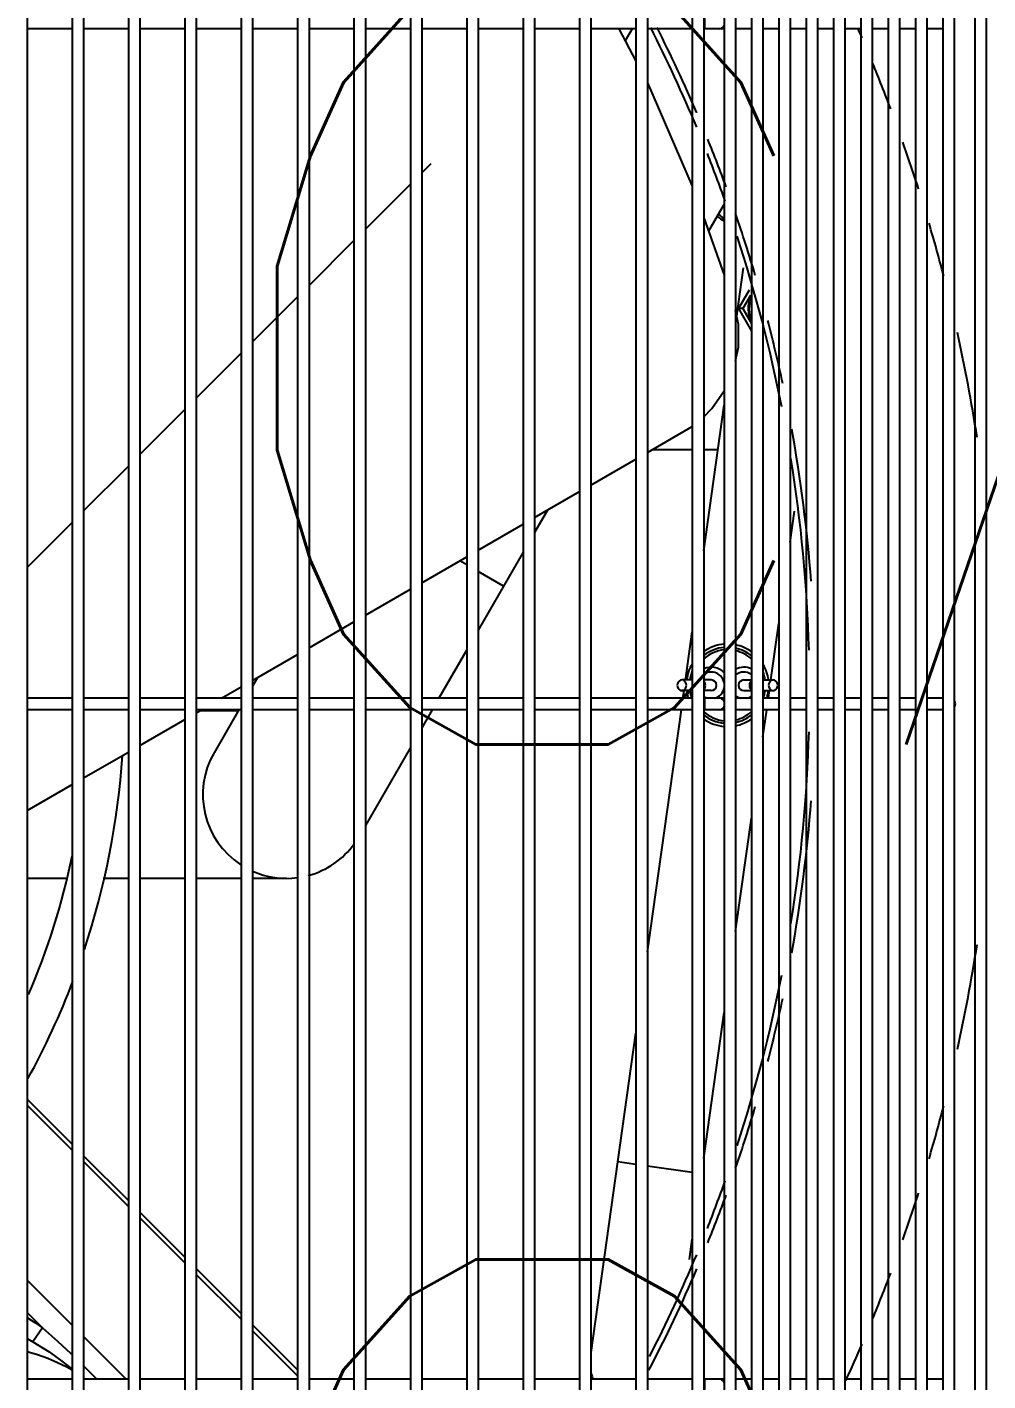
# Model space of a CAD drawing. Header units: metres. Extents: x -367 to 374, y -238 to 224.
# Drawn here: x 239.4273 to 239.6798, y 217.4612 to 217.8171 of the extents above; entities that cross this region are included whole.
import ezdxf
from ezdxf.enums import TextEntityAlignment as Align

# ---------------------------------------------------------------- set-up
doc = ezdxf.new("R2010")
doc.units = ezdxf.units.M
for name, color, linetype in [('ELE-ALIMENTADORES', 160, 'Continuous'), ('LA_BAU_BASES GERAIS_R00$0$ARQ-XREF-ATT', 8, 'Continuous'), ('LA_BAU_BASES GERAIS_R00$0$BASE', 253, 'Continuous'), ('LA_BAU_BASES GERAIS_R00$0$dutos', 31, 'Continuous')]:
    doc.layers.add(name, color=color, linetype=linetype)
doc.styles.add('LA_BAU_BASES GERAIS_R00$0$R60-125-RS', font='romans.shx', dxfattribs={"height": 0.19})
doc.styles.add('LA_BAU_BASES GERAIS_R00$0$R80-100-RS', font='romans.shx', dxfattribs={"height": 0.203})

# ---------------------------------------------------------------- blocks, each defined once
blk = doc.blocks.new('LA_BAU_BASES GERAIS_R00$0$A$C5BA41825')
at = {"layer": 'LA_BAU_BASES GERAIS_R00$0$dutos', "color": 251}
for p, q in [((-27.32269130550925, 40.12119266126558), (-27.32269130550925, 39.27525855573538)), ((-27.31087130550925, 40.12119266126558), (-27.31087130550925, 39.27525855573538)), ((-27.30787130550925, 40.12119266126558), (-27.30787130550925, 39.27525855573538)), ((-27.29605130550925, 40.12119266126558), (-27.29605130550925, 39.27525855573538)), ((-27.29305130550925, 40.12119266126558), (-27.29305130550925, 39.27525855573538)), ((-27.28123130550925, 40.12119266126558), (-27.28123130550925, 39.27525855573538)), ((-27.27823130550925, 40.12119266126558), (-27.27823130550925, 39.27525855573538)), ((-27.26641130550925, 40.12119266126558), (-27.26641130550925, 39.27525855573538)), ((-27.26341130550925, 40.12119266126558), (-27.26341130550925, 39.27525855573538)), ((-27.25159130550925, 40.12119266126558), (-27.25159130550925, 39.27525855573538)), ((-27.24859130550925, 40.12119266126558), (-27.24859130550925, 39.27525855573538)), ((-27.23677130550925, 40.12119266126558), (-27.23677130550925, 39.27525855573538)), ((-27.23377130550925, 40.12119266126558), (-27.23377130550925, 39.27525855573538)), ((-27.22195130550925, 40.12119266126558), (-27.22195130550925, 39.27525855573538)), ((-27.21895130550925, 40.12119266126558), (-27.21895130550925, 39.27525855573538)), ((-27.20713130550925, 40.12119266126558), (-27.20713130550925, 39.27525855573538)), ((-27.20413130550925, 40.12119266126558), (-27.20413130550925, 39.27525855573538)), ((-27.19231130550925, 40.12119266126558), (-27.19231130550925, 39.27525855573538)), ((-27.18931130550925, 40.12119266126558), (-27.18931130550925, 39.27525855573538)), ((-27.17749130550925, 40.12119266126558), (-27.17749130550925, 39.27525855573538)), ((-27.17449130550925, 40.12119266126558), (-27.17449130550925, 39.27525855573538)), ((-27.16267130550925, 40.12119266126558), (-27.16267130550925, 39.27525855573538)), ((-27.15967130550925, 40.12119266126558), (-27.15967130550925, 39.27525855573538)), ((-27.14785130550925, 40.12119266126558), (-27.14785130550925, 39.27525855573538)), ((-27.14485130550925, 40.12119266126558), (-27.14485130550925, 39.27525855573538)), ((-27.07353130550889, 39.29539126036627), (-27.07353130550889, 40.10328187787172)), ((-27.07053130550889, 39.29539126036627), (-27.07053130550889, 40.10328187787172)), ((-27.13947165770561, 40.05915567005286), (-27.13947165770561, 39.33915567005283)), ((-27.13647165770561, 40.05915567005286), (-27.13647165770561, 39.33915567005283)), ((-27.13228677913362, 40.05915567005286), (-27.13228677913362, 39.33915567005283)), ((-27.12928677913361, 40.05915567005286), (-27.12928677913361, 39.33915567005283)), ((-27.12510190056161, 40.05915567005286), (-27.12510190056161, 39.33915567005283)), ((-27.12210190056161, 40.05915567005286), (-27.12210190056161, 39.33915567005283)), ((-27.11791702198961, 40.05915567005286), (-27.11791702198961, 39.33915567005283)), ((-27.11491702198961, 40.05915567005286), (-27.11491702198961, 39.33915567005283)), ((-27.11073214341761, 40.05915567005286), (-27.11073214341761, 39.33915567005283)), ((-27.10773214341761, 40.05915567005286), (-27.10773214341761, 39.33915567005283)), ((-27.10354726484561, 40.05915567005286), (-27.10354726484561, 39.33915567005283)), ((-27.10054726484561, 40.05915567005286), (-27.10054726484561, 39.33915567005283)), ((-27.09636238627361, 40.05915567005286), (-27.09636238627361, 39.33915567005283)), ((-27.09336238627361, 40.05915567005286), (-27.09336238627361, 39.33915567005283)), ((-27.08917750770161, 40.05915567005286), (-27.08917750770161, 39.33915567005283)), ((-27.08617750770161, 40.05915567005286), (-27.08617750770161, 39.33915567005283)), ((-27.08199262912962, 40.05915567005286), (-27.08199262912962, 39.33915567005283)), ((-27.07899262912962, 40.05915567005286), (-27.07899262912962, 39.33915567005283)), ((-27.31087130550925, 39.87665567005251), (-27.32269130550925, 39.87665567005251)), ((-27.29605130550925, 39.87665567005251), (-27.30787130550925, 39.87665567005251)), ((-27.28123130550925, 39.87665567005251), (-27.29305130550925, 39.87665567005251)), ((-27.26641130550925, 39.87665567005251), (-27.27823130550925, 39.87665567005251)), ((-27.25159130550925, 39.87665567005251), (-27.26341130550925, 39.87665567005251)), ((-27.23677130550925, 39.87665567005251), (-27.24859130550925, 39.87665567005251)), ((-27.22195130550925, 39.87665567005251), (-27.23377130550925, 39.87665567005251)), ((-27.20713130550925, 39.87665567005251), (-27.21895130550925, 39.87665567005251)), ((-27.19231130550925, 39.87665567005251), (-27.20413130550925, 39.87665567005251)), ((-27.17749130550925, 39.87665567005251), (-27.18931130550925, 39.87665567005251)), ((-27.16267130550925, 39.87665567005251), (-27.17449130550925, 39.87665567005251)), ((-27.1671597279987, 39.87665567005251), (-27.16267130550925, 39.86812506035938)), ((-27.16365888059725, 39.87665567005251), (-27.16549051234635, 39.87348319080161)), ((-27.14785130550925, 39.87665567005251), (-27.15967130550925, 39.87665567005251)), ((-27.13947165770561, 39.87665567005251), (-27.14485130550925, 39.87665567005251)), ((-27.14453130550961, 39.87665567005251), (-27.14453130550961, 39.87965567005244)), ((-27.13228677913362, 39.87665567005251), (-27.13647165770561, 39.87665567005251)), ((-27.12510190056161, 39.87665567005251), (-27.12928677913361, 39.87665567005251)), ((-27.11791702198961, 39.87665567005251), (-27.12210190056161, 39.87665567005251)), ((-27.11073214341761, 39.87665567005251), (-27.11491702198961, 39.87665567005251)), ((-27.10354726484561, 39.87665567005251), (-27.10773214341761, 39.87665567005251)), ((-27.09636238627361, 39.87665567005251), (-27.10054726484561, 39.87665567005251)), ((-27.08917750770161, 39.87665567005251), (-27.09336238627361, 39.87665567005251)), ((-27.08199262912962, 39.87665567005251), (-27.08617750770161, 39.87665567005251)), ((-27.15967130550925, 39.86242252056809), (-27.14785130550925, 39.83525629095755)), ((-27.21895130550925, 39.83880667312849), (-27.21648753335071, 39.84127044528702)), ((-27.23377130550925, 39.8239866731285), (-27.22195130550925, 39.83580667312845)), ((-27.13947165770561, 39.83054916899391), (-27.14358486158125, 39.82342489089865)), ((-27.14485130550925, 39.82698392282555), (-27.13947165770561, 39.81186573411765)), ((-27.24859130550925, 39.80916667312852), (-27.23677130550925, 39.82098667312846)), ((-27.13617607541288, 39.80116699616553), (-27.13440025979725, 39.81380258082379)), ((-27.26341130550925, 39.79434667312853), (-27.25159130550925, 39.80616667312847)), ((-27.13290679719434, 39.80790516413072), (-27.13568656520889, 39.80309046469688)), ((-27.13255473856416, 39.80651494756739), (-27.13453186466997, 39.80309046469688)), ((-27.13453186466997, 39.80309046469688), (-27.13568656520889, 39.80309046469688)), ((-27.13568656520889, 39.80309046469688), (-27.13228677913362, 39.79720186248051)), ((-27.13453186466997, 39.80309046469688), (-27.13228677913362, 39.79920186248012)), ((-27.27823130550925, 39.77952667312854), (-27.26641130550925, 39.79134667312849)), ((-27.14485130550925, 39.73943952659943), (-27.13947165770561, 39.77771770969798)), ((-27.29305130550925, 39.76470667312844), (-27.28123130550925, 39.7765266731285)), ((-27.15967130550925, 39.76526716369472), (-27.14785130550925, 39.77209144387689)), ((-27.17449130550925, 39.75671083270527), (-27.16267130550925, 39.76353511288744)), ((-27.14785130550925, 39.76598409960263), (-27.15842953608925, 39.76598409960263)), ((-27.14112070906307, 39.76598409960263), (-27.14485130550925, 39.76598409960263)), ((-27.30787130550925, 39.74988667312846), (-27.29605130550925, 39.76170667312851)), ((-27.18931130550925, 39.74815450171582), (-27.17749130550925, 39.75497878189799)), ((-27.18590770880343, 39.75011956918956), (-27.18931130550925, 39.74422436676707)), ((-27.12210190056161, 39.7416526647736), (-27.12094961622488, 39.74985159385687)), ((-27.32269130550925, 39.73506667312847), (-27.31087130550925, 39.74688667312853)), ((-27.20413130550925, 39.73959817072637), (-27.19231130550925, 39.74642245090854)), ((-27.21895130550925, 39.73104183973692), (-27.20713130550925, 39.73786611991909)), ((-27.19231130550925, 39.7390282143441), (-27.20413130550925, 39.71855537379872)), ((-27.20713130550925, 39.73573607224637), (-27.20897598090489, 39.73680109608267)), ((-27.19744184485361, 39.73014185952923), (-27.20411890071761, 39.73399685952927)), ((-27.23377130550925, 39.72248550874735), (-27.22195130550925, 39.72930978892964)), ((-27.24859130550925, 39.7139291777579), (-27.23677130550925, 39.72075345794019)), ((-27.12717701831179, 39.70554132559687), (-27.12510190056161, 39.72030655560707)), ((-27.14964483999979, 39.70533175642299), (-27.14785130550925, 39.7180934174329)), ((-27.20713130550925, 39.71335922137575), (-27.21446570428525, 39.70065567005281)), ((-27.26341130550925, 39.70537284676846), (-27.25159130550925, 39.71219712695063)), ((-27.26211794433652, 39.70611956918992), (-27.26341130550925, 39.70387940192666)), ((-27.27158169524998, 39.70065567005281), (-27.26641130550925, 39.70364079596118)), ((-27.14785130550925, 39.70546365782343), (-27.15058336722925, 39.70546365782343)), ((-27.14785130550925, 39.702663657823), (-27.15058336722925, 39.702663657823)), ((-27.15030202108088, 39.70065567005281), (-27.15003073229834, 39.70258599004853)), ((-27.14290387530489, 39.70546365782343), (-27.14485130550925, 39.70546365782343)), ((-27.14290387530489, 39.702663657823), (-27.14485130550925, 39.702663657823)), ((-27.13430387530525, 39.70546365782343), (-27.13228677913362, 39.70546365782343)), ((-27.13430387530525, 39.702663657823), (-27.13228677913362, 39.702663657823)), ((-27.12928677913361, 39.70546365782343), (-27.12662438338089, 39.70546365782343)), ((-27.12928677913361, 39.702663657823), (-27.12662438338089, 39.702663657823)), ((-27.1278636524198, 39.70065567005281), (-27.12756291061034, 39.70279555922343)), ((-27.31087130550925, 39.70065567005281), (-27.32269130550925, 39.70065567005281)), ((-27.29605130550925, 39.70065567005281), (-27.30787130550925, 39.70065567005281)), ((-27.28123130550925, 39.70065567005281), (-27.29305130550925, 39.70065567005281)), ((-27.26641130550925, 39.70065567005281), (-27.27823130550925, 39.70065567005281)), ((-27.25159130550925, 39.70065567005281), (-27.26341130550925, 39.70065567005281)), ((-27.23677130550925, 39.70065567005281), (-27.24859130550925, 39.70065567005281)), ((-27.22195130550925, 39.70065567005281), (-27.23377130550925, 39.70065567005281)), ((-27.20713130550925, 39.70065567005281), (-27.21895130550925, 39.70065567005281)), ((-27.19231130550925, 39.70065567005281), (-27.20413130550925, 39.70065567005281)), ((-27.17749130550925, 39.70065567005281), (-27.18931130550925, 39.70065567005281)), ((-27.16267130550925, 39.70065567005281), (-27.17449130550925, 39.70065567005281)), ((-27.14785130550925, 39.70065567005281), (-27.15967130550925, 39.70065567005281)), ((-27.13947165770561, 39.70065567005281), (-27.14485130550925, 39.70065567005281)), ((-27.14453130550961, 39.69765567005288), (-27.14453130550961, 39.70065567005281)), ((-27.13228677913362, 39.70065567005281), (-27.13647165770561, 39.70065567005281)), ((-27.12510190056161, 39.70065567005281), (-27.12928677913361, 39.70065567005281)), ((-27.11791702198961, 39.70065567005281), (-27.12210190056161, 39.70065567005281)), ((-27.11073214341761, 39.70065567005281), (-27.11491702198961, 39.70065567005281)), ((-27.10354726484561, 39.70065567005281), (-27.10773214341761, 39.70065567005281)), ((-27.09636238627361, 39.70065567005281), (-27.10054726484561, 39.70065567005281)), ((-27.08917750770161, 39.70065567005281), (-27.09336238627361, 39.70065567005281)), ((-27.08199262912962, 39.70065567005281), (-27.08617750770161, 39.70065567005281)), ((-27.31087130550925, 39.69765567005288), (-27.32269130550925, 39.69765567005288)), ((-27.29605130550925, 39.69765567005288), (-27.30787130550925, 39.69765567005288)), ((-27.28123130550925, 39.69765567005288), (-27.29305130550925, 39.69765567005288)), ((-27.29305130550925, 39.68826018478956), (-27.28123130550925, 39.69508446497173)), ((-27.26641130550925, 39.69765567005288), (-27.27823130550925, 39.69765567005288)), ((-27.27823130550925, 39.69681651577901), (-27.2767778476718, 39.69765567005288)), ((-27.26719610965907, 39.69732392884191), (-27.27735244030525, 39.69732392884191)), ((-27.26700457878162, 39.69765567005288), (-27.27354696262088, 39.68632392884126)), ((-27.25159130550925, 39.69765567005288), (-27.26341130550925, 39.69765567005288)), ((-27.23677130550925, 39.69765567005288), (-27.24859130550925, 39.69765567005288)), ((-27.22195130550925, 39.69765567005288), (-27.23377130550925, 39.69765567005288)), ((-27.20713130550925, 39.69765567005288), (-27.21895130550925, 39.69765567005288)), ((-27.21619775509361, 39.69765567005288), (-27.21895130550925, 39.69288638083037)), ((-27.19231130550925, 39.69765567005288), (-27.20413130550925, 39.69765567005288)), ((-27.17749130550925, 39.69765567005288), (-27.18931130550925, 39.69765567005288)), ((-27.16267130550925, 39.69765567005288), (-27.17449130550925, 39.69765567005288)), ((-27.14785130550925, 39.69765567005288), (-27.15967130550925, 39.69765567005288)), ((-27.15967130550925, 39.63398974731433), (-27.15072364358561, 39.69765567005288)), ((-27.13947165770561, 39.69765567005288), (-27.14485130550925, 39.69765567005288)), ((-27.13228677913362, 39.69765567005288), (-27.13647165770561, 39.69765567005288)), ((-27.12510190056161, 39.69765567005288), (-27.12928677913361, 39.69765567005288)), ((-27.12928677913361, 39.6905295973238), (-27.12828527492452, 39.69765567005288)), ((-27.11791702198961, 39.69765567005288), (-27.12210190056161, 39.69765567005288)), ((-27.11073214341761, 39.69765567005288), (-27.11491702198961, 39.69765567005288)), ((-27.10354726484561, 39.69765567005288), (-27.10773214341761, 39.69765567005288)), ((-27.09636238627361, 39.69765567005288), (-27.10054726484561, 39.69765567005288)), ((-27.08917750770161, 39.69765567005288), (-27.09336238627361, 39.69765567005288)), ((-27.08199262912962, 39.69765567005288), (-27.08617750770161, 39.69765567005288)), ((-27.30787130550925, 39.67970385380011), (-27.29605130550925, 39.68652813398228)), ((-27.22195130550925, 39.68769022840854), (-27.23377130550925, 39.66721738786305)), ((-27.32269130550925, 39.67114752281066), (-27.31087130550925, 39.67797180299283)), ((-27.13647165770561, 39.63940652987287), (-27.13228677913362, 39.66918348815614)), ((-27.31249664354889, 39.65332392884125), (-27.32269130550925, 39.65332392884125)), ((-27.29605130550925, 39.65332392884125), (-27.30265379055216, 39.65332392884125)), ((-27.28123130550925, 39.65332392884125), (-27.29305130550925, 39.65332392884125)), ((-27.26641130550925, 39.65332392884125), (-27.27823130550925, 39.65332392884125)), ((-27.25449440373762, 39.65332392884125), (-27.26341130550925, 39.65332392884125)), ((-27.14485130550925, 39.57978223760665), (-27.13947165770561, 39.61806042070521)), ((-27.1744681298078, 39.52870487170958), (-27.16267130550925, 39.61264363814666)), ((-27.32269130550925, 39.59524040586268), (-27.31087130550925, 39.58342040586263)), ((-27.32269130550925, 39.59369040586193), (-27.31087130550925, 39.58187040586199)), ((-27.30787130550925, 39.5804204058627), (-27.29605130550925, 39.56860040586264)), ((-27.30787130550925, 39.57887040586195), (-27.29605130550925, 39.56705040586201)), ((-27.16741991047143, 39.57885555817575), (-27.16267130550925, 39.57818818527107)), ((-27.15967130550925, 39.57776656276633), (-27.14785130550925, 39.57610537010009)), ((-27.29305130550925, 39.56560040586271), (-27.28123130550925, 39.55378040586265)), ((-27.29305130550925, 39.56405040586196), (-27.28123130550925, 39.55223040586191)), ((-27.14859095703216, 39.55317323439215), (-27.14785130550925, 39.55843612844012)), ((-27.27823130550925, 39.55078040586272), (-27.26641130550925, 39.53896040586267)), ((-27.27823130550925, 39.54923040586198), (-27.26641130550925, 39.53741040586192)), ((-27.32269130550925, 39.54769040586268), (-27.31087130550925, 39.53587040586262)), ((-27.32269130550925, 39.53924040586196), (-27.31862397629398, 39.53517307664777)), ((-27.31862397629398, 39.53517307664777), (-27.32120774885616, 39.53152528947874)), ((-27.26341130550925, 39.53596040586262), (-27.25159130550925, 39.52414040586268)), ((-27.32269130550925, 39.5323511117241), (-27.32120775018489, 39.53152528760234)), ((-27.30787130550925, 39.5328704058627), (-27.2966565696998, 39.52165567005318)), ((-27.26341130550925, 39.53441040586199), (-27.25159130550925, 39.52259040586193)), ((-27.30787130550925, 39.52518921930596), (-27.30433775708125, 39.52165567005318)), ((-27.31087130550925, 39.52165567005318), (-27.32269130550925, 39.52165567005318)), ((-27.29605130550925, 39.52165567005318), (-27.30787130550925, 39.52165567005318)), ((-27.28123130550925, 39.52165567005318), (-27.29305130550925, 39.52165567005318)), ((-27.26641130550925, 39.52165567005318), (-27.27823130550925, 39.52165567005318)), ((-27.25159130550925, 39.52165567005318), (-27.26341130550925, 39.52165567005318)), ((-27.23677130550925, 39.52165567005318), (-27.24859130550925, 39.52165567005318)), ((-27.22195130550925, 39.52165567005318), (-27.23377130550925, 39.52165567005318)), ((-27.20713130550925, 39.52165567005318), (-27.21895130550925, 39.52165567005318)), ((-27.19231130550925, 39.52165567005318), (-27.20413130550925, 39.52165567005318)), ((-27.17749130550925, 39.52165567005318), (-27.18931130550925, 39.52165567005318)), ((-27.16267130550925, 39.52165567005318), (-27.17449130550925, 39.52165567005318)), ((-27.14785130550925, 39.52165567005318), (-27.15967130550925, 39.52165567005318)), ((-27.13947165770561, 39.52165567005318), (-27.14485130550925, 39.52165567005318)), ((-27.14453130550961, 39.51865567005325), (-27.14453130550961, 39.52165567005318)), ((-27.13228677913362, 39.52165567005318), (-27.13647165770561, 39.52165567005318)), ((-27.12510190056161, 39.52165567005318), (-27.12928677913361, 39.52165567005318)), ((-27.11791702198961, 39.52165567005318), (-27.12210190056161, 39.52165567005318)), ((-27.11073214341761, 39.52165567005318), (-27.11491702198961, 39.52165567005318)), ((-27.10354726484561, 39.52165567005318), (-27.10773214341761, 39.52165567005318)), ((-27.09636238627361, 39.52165567005318), (-27.10054726484561, 39.52165567005318)), ((-27.08917750770161, 39.52165567005318), (-27.09336238627361, 39.52165567005318)), ((-27.08199262912962, 39.52165567005318), (-27.08617750770161, 39.52165567005318))]:
    blk.add_line(p, q, dxfattribs=at)
for points in [[(-27.14059551682743, 39.87665567005251), (-27.14019010829725, 39.87672908527793), (-27.13953414351761, 39.87727399217397), (-27.13947165770561, 39.87749387237068)], [(-27.13647165770561, 39.78946077289902), (-27.13573095236343, 39.7929907428769), (-27.1357115268027, 39.79892639005573), (-27.13647165770561, 39.8025926456645)], [(-27.14485130550925, 39.77467986129864), (-27.14267696655434, 39.77679813222812), (-27.13947165770561, 39.78147227876775)], [(-27.15058336722925, 39.70546365782343), (-27.15095803042307, 39.70539513694519), (-27.15129601897362, 39.70519628161469), (-27.15156424820561, 39.70488655717577), (-27.15173646197398, 39.70449628161543), (-27.15179580279434, 39.70406365782264)], [(-27.15179580279434, 39.70406365782264), (-27.15173646197398, 39.70363103403099), (-27.15156424820561, 39.70324075846963), (-27.15129601897362, 39.70293103403071), (-27.15095803042307, 39.7027321787001), (-27.15058336722925, 39.702663657823)], [(-27.14937093166416, 39.70406365782264), (-27.14943027248452, 39.70449628161543), (-27.14960248625179, 39.70488655717577), (-27.14987071548489, 39.70519628161469), (-27.15020870403434, 39.70539513694519), (-27.15058336722925, 39.70546365782343)], [(-27.15058336722925, 39.702663657823), (-27.15020870403434, 39.7027321787001), (-27.14987071548489, 39.70293103403071), (-27.14960248625179, 39.70324075846963), (-27.14943027248452, 39.70363103403099), (-27.14937093166416, 39.70406365782264)], [(-27.14437093166343, 39.70406365782264), (-27.1444302724838, 39.70449628161543), (-27.14460248625216, 39.70488655717577), (-27.14485130550925, 39.70517386890594)], [(-27.14485130550925, 39.70295344673946), (-27.14460248625216, 39.70324075846963), (-27.1444302724838, 39.70363103403099), (-27.14437093166343, 39.70406365782264)], [(-27.13228677913362, 39.70522584969319), (-27.13233703512488, 39.70519628161469), (-27.13260526435689, 39.70488655717577), (-27.13277747812525, 39.70449628161543), (-27.13283681894561, 39.70406365782264)], [(-27.13283681894561, 39.70406365782264), (-27.13277747812525, 39.70363103403099), (-27.13260526435689, 39.70324075846963), (-27.13233703512488, 39.70293103403071), (-27.13228677913362, 39.70290146595323)], [(-27.12662438338089, 39.70546365782343), (-27.1269990465747, 39.70539513694519), (-27.12733703512525, 39.70519628161469), (-27.12760526435725, 39.70488655717577), (-27.12777747812562, 39.70449628161543), (-27.12783681894598, 39.70406365782264)], [(-27.12783681894598, 39.70406365782264), (-27.12777747812562, 39.70363103403099), (-27.12760526435725, 39.70324075846963), (-27.12733703512525, 39.70293103403071), (-27.1269990465747, 39.7027321787001), (-27.12662438338089, 39.702663657823)], [(-27.1254119478147, 39.70406365782264), (-27.12547128863507, 39.70449628161543), (-27.12564350240343, 39.70488655717577), (-27.12591173163543, 39.70519628161469), (-27.12624972018597, 39.70539513694519), (-27.12662438338089, 39.70546365782343)], [(-27.12662438338089, 39.702663657823), (-27.12624972018597, 39.7027321787001), (-27.12591173163543, 39.70293103403071), (-27.12564350240343, 39.70324075846963), (-27.12547128863507, 39.70363103403099), (-27.1254119478147, 39.70406365782264)], [(-27.13947165770561, 39.69981746773465), (-27.13953414351761, 39.70003734793136), (-27.14019010829725, 39.7005822548274), (-27.14059551682743, 39.70065567005281)], [(-27.07868238473507, 39.69915567005285), (-27.0789329409867, 39.70003734793136), (-27.07899262912962, 39.7000869305939)], [(-27.07899262912962, 39.69822440951066), (-27.0789329409867, 39.69827399217434), (-27.07868238473507, 39.69915567005285)], [(-27.14059551682743, 39.69765567005288), (-27.14019010829725, 39.6977290852783), (-27.13953414351761, 39.69827399217434), (-27.13947165770561, 39.69849387237105)], [(-27.32262106053216, 39.53780494179648), (-27.32068343458961, 39.53657774889973), (-27.31862397629398, 39.53517307664777)], [(-27.31862397629398, 39.53517307664777), (-27.31465299770016, 39.53167717317865), (-27.3111532051467, 39.52841117989146), (-27.31087130550925, 39.52813474135576)], [(-27.32120774885616, 39.53152528947874), (-27.31692617789943, 39.52885951793837), (-27.31318903281434, 39.52617896259869), (-27.31087130550925, 39.52429556204015)], [(-27.31087130550925, 39.52405010770633), (-27.31225320695179, 39.52481775643139), (-27.31465844210562, 39.52598346620448), (-27.31723529506962, 39.52706461683317), (-27.31996481910706, 39.52804418336336), (-27.32269130550925, 39.52886890098591)], [(-27.13947165770561, 39.52081746773501), (-27.13953414351761, 39.52103734793172), (-27.14019010829725, 39.52158225482776), (-27.14059551682743, 39.52165567005318)]]:
    blk.add_lwpolyline(points, dxfattribs=at)
for centre, radius, start, end in [((-27.50203099999907, 39.70257436454335), 0.3850000000003635, 22.64083453001776, 26.93072069503492), ((-27.50203099999907, 39.70257436454335), 0.3864947102519999, 23.14889649386653, 26.82117432926618), ((-27.50203099999907, 39.70257436454335), 0.4341807889319999, 23.28930070273224, 23.66522829808854), ((-27.50203099999907, 39.70257436454335), 0.4341807889319999, 20.63820662832546, 22.35491328738529), ((-27.50203099999907, 39.70257436454335), 0.3864947102519999, 20.05298223870581, 22.04046057327515), ((-27.50203099999907, 39.70257436454335), 0.4341807889319999, 17.68461707323743, 19.40527552740957), ((-27.50203099999907, 39.70257436454335), 0.3850000000003635, 19.53300063589577, 21.52812818946498), ((-27.13579856544707, 39.83322636003106), 0.00799999999963636, 226.6543640673634, 242.5981570644632), ((-27.13579856544707, 39.83322636003106), 0.007399999975636362, 225.5465093479166, 240.1627800256886), ((-27.50203099999907, 39.70257436454335), 0.3864947102519999, 16.4142302996173, 18.94442014338254), ((-27.50203099999907, 39.70257436454335), 0.4341807889319999, 14.55494627783972, 16.45213648546768), ((-27.50203099999907, 39.70257436454335), 0.3850000000003635, 11.18641950095144, 18.08623903472465), ((-27.12468656520925, 39.80309046469688), 0.008486223909818178, 157.5335882657452, 205.9906486899349), ((-27.12468656520925, 39.80309046469688), 0.008286732101454544, 159.2770449595375, 203.0585022320899), ((-27.50203099999907, 39.70257436454335), 0.3864947102519999, 12.07112831831203, 14.60080744002956), ((-27.50203099999907, 39.70257436454335), 0.4341807889319999, 8.837250331519227, 12.52936452875702), ((-27.50203099999907, 39.70257436454335), 0.3864947102519999, 4.278426177864788, 10.25730236909859), ((-27.50203099999907, 39.70257436454335), 0.3850000000003635, 1.598633414535017, 9.146481083966654), ((-27.13860387530452, 39.70406365782264), 0.01000000000036363, 94.983796421205, 128.7696150461072), ((-27.13860387530452, 39.70406365782264), 0.01084999999963636, 94.59562617808916, 125.2270381732271), ((-27.13860387530452, 39.70406365782264), 0.00934999999963636, 95.3327515464157, 131.9826836158186), ((-27.13860387530452, 39.70406365782264), 0.01000000000036363, 50.71461922805971, 77.68075826076748), ((-27.13860387530452, 39.70406365782264), 0.00934999999963636, 47.46733573409324, 76.79896871668264), ((-27.13860387530452, 39.70406365782264), 0.01084999999963636, 54.33019274440465, 78.6421335623551), ((-27.13860387530452, 39.70406365782264), 0.01084999999963636, 148.5832565737494, 172.5858410533852), ((-27.13860387530452, 39.70406365782264), 0.01084999999963636, 7.414158946614825, 30.75409266384524), ((-27.13860387530452, 39.70406365782264), 0.01000000000036363, 157.8091239750472, 171.9500505017275), ((-27.14290387530489, 39.70406365782264), 0.003499999999636363, 9.827396146891774, 123.9285659142551), ((-27.14290387530489, 39.70406365782264), 0.004750000000363634, 43.68046773073869, 114.2822149017246), ((-27.13430387530525, 39.70406365782264), 0.004750000000363634, 64.76611581517315, 117.2869264816588), ((-27.13430387530525, 39.70406365782264), 0.003499999999636363, 54.75583039985086, 128.4308839345098), ((-27.13860387530452, 39.70406365782264), 0.01000000000036363, 8.049949498272502, 20.99769131643229), ((-27.13860387530452, 39.70406365782264), 0.01084999999963636, 187.4141589466148, 198.3472823452471), ((-27.13860387530452, 39.70406365782264), 0.01000000000036363, 188.0499494982725, 199.9735580008884), ((-27.14290387530489, 39.70406365782264), 0.001399999999636363, 270, 90), ((-27.14290387530489, 39.70406365782264), 0.003499999999636363, 282.8193096199987, 350.1726038531082), ((-27.13430387530525, 39.70406365782264), 0.001399999999636363, 90, 270), ((-27.13860387530452, 39.70406365782264), 0.01000000000036363, 340.0264419991116, 351.9500505017274), ((-27.13860387530452, 39.70406365782264), 0.01084999999963636, 341.6527176547529, 352.5858410533852), ((-27.14290387530489, 39.70406365782264), 0.003499999999636363, 236.0714340857449, 257.1806903800013), ((-27.13430387530525, 39.70406365782264), 0.003499999999636363, 231.5691160654898, 257.1806903800013), ((-27.13430387530525, 39.70406365782264), 0.003499999999636363, 282.8193096199987, 305.2441696001489), ((-27.13860387530452, 39.70406365782264), 0.01000000000036363, 231.2303849538929, 265.016203578795), ((-27.13860387530452, 39.70406365782264), 0.01084999999963636, 234.7729618267728, 265.4043738219108), ((-27.13860387530452, 39.70406365782264), 0.00934999999963636, 228.0173163841814, 264.6672484535839), ((-27.13860387530452, 39.70406365782264), 0.01000000000036363, 282.3192417392325, 309.2853807719403), ((-27.13860387530452, 39.70406365782264), 0.00934999999963636, 283.2010312833174, 312.5326642659068), ((-27.13860387530452, 39.70406365782264), 0.01084999999963636, 281.3578664376449, 305.6698072555953), ((-27.50203099999907, 39.70257436454335), 0.3850000000003635, 350.8535189160334, 358.4013665854649), ((-27.50192171897834, 39.69926275658338), 0.2047499999999999, 341.5999330096722, 356.175329254717), ((-27.25449440373762, 39.67532392884164), 0.02200000000036363, 150.0000000005796, 236.8223305595244), ((-27.50203099999907, 39.70257436454335), 0.3864947102519999, 349.7426976309014, 355.7215738221352), ((-27.25449440373762, 39.67532392884164), 0.02200000000036363, 284.9999999993106, 324.0573181582868), ((-27.50192171897834, 39.69926275658338), 0.1952500000003635, 336.9363029029615, 348.134869448665), ((-27.25449440373762, 39.67532392884164), 0.02200000000036363, 245.8812836388518, 277.6665156423092), ((-27.50203099999907, 39.70257436454335), 0.4341807889319999, 347.4706377466291, 351.1627454562185), ((-27.50203099999907, 39.70257436454335), 0.3850000000003635, 341.9137609652749, 348.8135804990486), ((-27.50192171897834, 39.69926275658338), 0.2047499999999999, 331.2266796362464, 339.1150127518301), ((-27.50203099999907, 39.70257436454335), 0.3864947102519999, 345.3991925599705, 347.928871681688), ((-27.50203099999907, 39.70257436454335), 0.3864947102519999, 341.0555798566175, 343.5857697003823), ((-27.50203099999907, 39.70257436454335), 0.4341807889319999, 343.5478616125814, 345.4450594154844), ((-27.50203099999907, 39.70257436454335), 0.3850000000003635, 338.471871810535, 340.4669993641042), ((-27.50203099999907, 39.70257436454335), 0.4341807889319999, 340.5947255567303, 342.3153823387307), ((-27.50203099999907, 39.70257436454335), 0.3864947102519999, 337.9595394267249, 339.9470177612942), ((-27.50203099999907, 39.70257436454335), 0.3850000000003635, 332.9744784423443, 337.3591654699822), ((-27.50203099999907, 39.70257436454335), 0.3864947102519999, 332.4832736562101, 336.8511035061335), ((-27.50203099999907, 39.70257436454335), 0.4341807889319999, 337.6450915302121, 339.3617957800993), ((-27.50203099999907, 39.70257436454335), 0.4341807889319999, 335.3279686000286, 336.7106959571035), ((-27.16364750965798, 39.52586894021067), 0.01111000000036363, 193.6029611491919, 202.5989221241678)]:
    blk.add_arc(centre, radius, start, end, dxfattribs=at)
blk = doc.blocks.new('LA_BAU_BASES GERAIS_R00')
at = {"layer": 'LA_BAU_BASES GERAIS_R00$0$ARQ-XREF-ATT'}
blk.add_blockref('LA_BAU_BASES GERAIS_R00$0$A$C5BA41825', (266.75, 177.9399999999999), dxfattribs=at)
at = {"layer": 'LA_BAU_BASES GERAIS_R00$0$BASE', "insert": (239.4669767338206, 218.1699473610048), "char_height": 0.203, "width": 4.404628274168999, "attachment_point": 1, "style": 'LA_BAU_BASES GERAIS_R00$0$R80-100-RS'}
blk.add_mtext('PÁTIO DESCOBERTO\\PCASA DE MÁQUINAS DE AR CONDICIONADO', dxfattribs=at)
at = {"layer": 'LA_BAU_BASES GERAIS_R00$0$BASE', "style": 'LA_BAU_BASES GERAIS_R00$0$R60-125-RS'}
for p in [(242.7815727361595, 218.919159373358), (358.6365727361596, 192.964159373358)]:
    blk.add_attdef('S', text='', height=0.19, rotation=90, dxfattribs=at).set_placement(p, align=Align.MIDDLE_CENTER)
at = {"layer": 'LA_BAU_BASES GERAIS_R00$0$BASE', "style": 'LA_BAU_BASES GERAIS_R00$0$R80-100-RS'}
blk.add_attdef('ACESSO', text='', height=0.203, dxfattribs=at).set_placement((365.922255870473, 191.9868442639211), align=Align.TOP_CENTER)
at = {"layer": 'LA_BAU_BASES GERAIS_R00$0$BASE', "style": 'LA_BAU_BASES GERAIS_R00$0$R60-125-RS'}
blk.add_attdef('S', text='', height=0.19, dxfattribs=at).set_placement((266.114159373358, 180.9134272638404), align=Align.MIDDLE_CENTER)

msp = doc.modelspace()

# ---------------------------------------------------------------- block references
at = {"layer": 'ELE-ALIMENTADORES', "color": 2}
msp.add_blockref('LA_BAU_BASES GERAIS_R00', (0, 0), dxfattribs=at)

doc.saveas('drawing.dxf')
